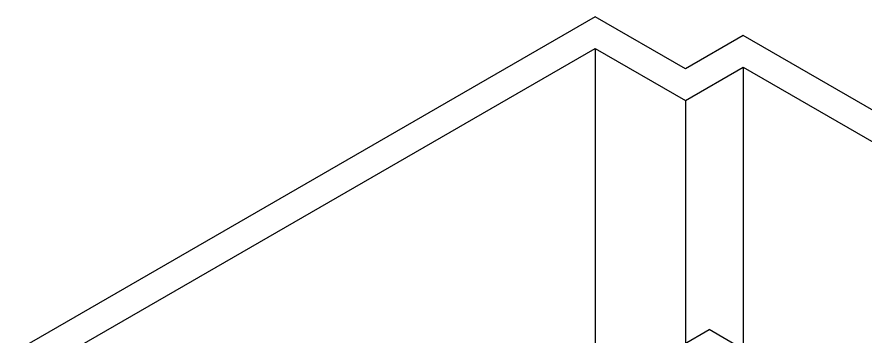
# Model space of a CAD drawing. Header units: millimetres. Extents: x 126 to 938, y 244 to 707.
# Drawn here: x 253.2 to 417.7, y 645.4 to 707.4 of the extents above; entities that cross this region are included whole.
import ezdxf

# ---------------------------------------------------------------- set-up
doc = ezdxf.new("R2010")
doc.units = ezdxf.units.MM

msp = doc.modelspace()

# ---------------------------------------------------------------- linework, layer by layer
at = {"color": 7, "linetype": 'Continuous', "lineweight": 25}
for p, q in [((365.35, 707.44), (182.32, 601.78)), ((382.85, 697.34), (365.35, 707.44)), ((394.08, 703.82), (382.85, 697.34)), ((501.58, 641.76), (394.08, 703.82)), ((192.93, 601.78), (365.35, 701.32)), ((365.35, 701.32), (382.85, 691.21)), ((365.35, 701.32), (365.35, 620.83)), ((382.85, 691.21), (394.08, 697.69)), ((394.08, 697.69), (501.58, 635.63)), ((394.08, 697.69), (394.08, 642.87)), ((382.85, 691.21), (382.85, 644.05)), ((382.33, 643.75), (387.45, 646.7)), ((411.95, 632.55), (387.45, 646.7))]:
    msp.add_line(p, q, dxfattribs=at)

doc.saveas('drawing.dxf')
